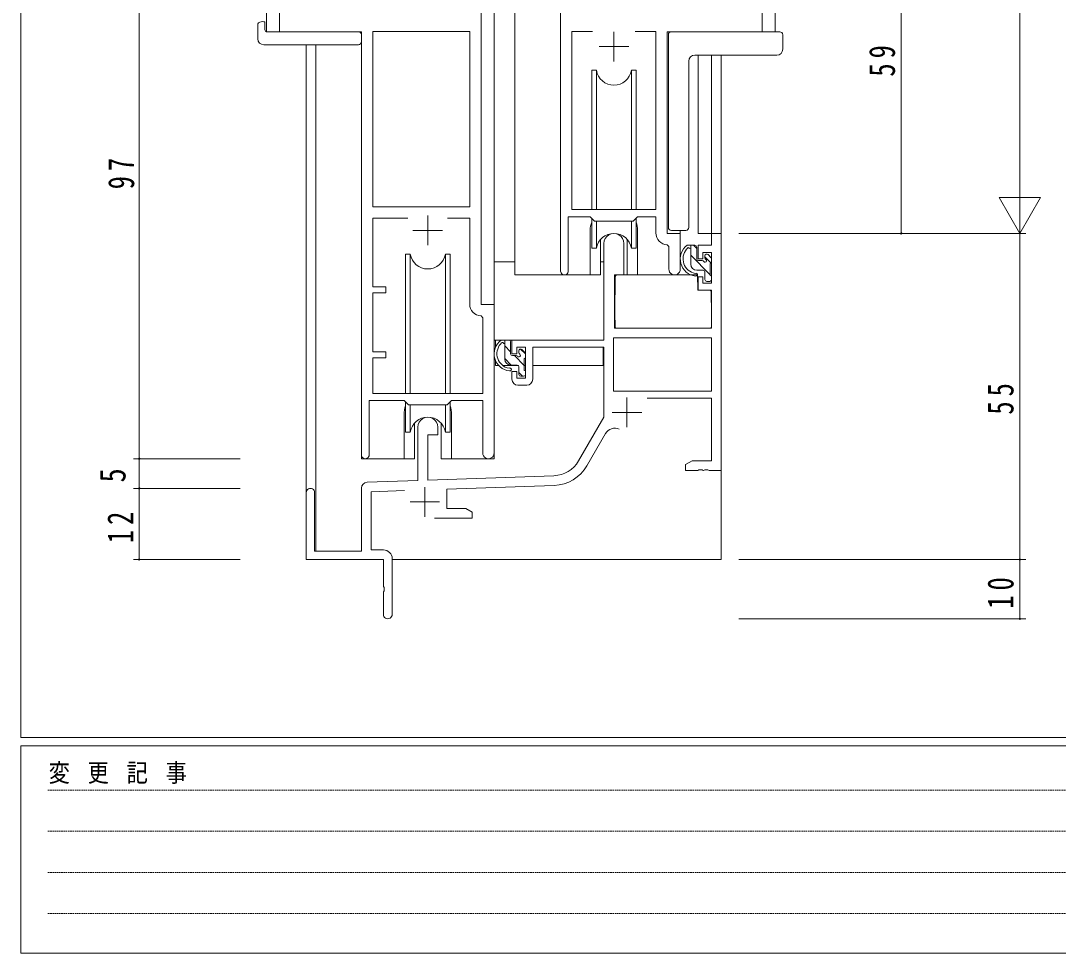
# Model space of a CAD drawing. Units: millimetres on the paper. Extents: x -397 to 397, y -282 to 282.
# Drawn here: x -393.9 to -218.8, y -282.1 to -124.8 of the extents above; entities that cross this region are included whole.
import ezdxf
from ezdxf.enums import TextEntityAlignment as Align

# ---------------------------------------------------------------- set-up
doc = ezdxf.new("R2010")
doc.units = ezdxf.units.MM
doc.linetypes.add('USER1', pattern=[0.375, 0.25, -0.125])
for name, color, linetype, lineweight in [('0-1_YKK_ZWAK', 7, 'Continuous', 18), ('0-3_YKK_11', 7, 'Continuous', 18), ('0-4_YKK_12', 2, 'Continuous', 18), ('0-5_YKK_13', 4, 'Continuous', 18), ('0-6_YKK_D', 6, 'Continuous', 18)]:
    doc.layers.add(name, color=color, linetype=linetype, lineweight=lineweight)
doc.styles.add('ＭＳ ゴシック', font='')
doc.styles.get('ＭＳ ゴシック').set_extended_font_data('MS Gothic')

msp = doc.modelspace()

# ---------------------------------------------------------------- linework, layer by layer
at = {"layer": '0-1_YKK_ZWAK'}
for p, q in [((-393.908, -245.688), (-393.908, 279.312)), ((376.092, -245.688), (-393.908, -245.688)), ((-393.908, -282.088), (-393.908, -247.088)), ((338.292, -247.088), (-393.908, -247.088)), ((-393.908, -282.088), (338.292, -282.088))]:
    msp.add_line(p, q, dxfattribs=at)
at = {"layer": '0-1_YKK_ZWAK', "linetype": 'USER1'}
for p, q in [((-389.31, -254.6), (-141.117, -254.6)), ((-389.31, -261.529), (-141.117, -261.529)), ((-389.31, -268.457), (-141.117, -268.457)), ((-389.31, -275.386), (-141.117, -275.386))]:
    msp.add_line(p, q, dxfattribs=at)
at = {"layer": '0-3_YKK_11'}
for p, q in [((-350.221, -101.688), (-350.221, -126.688)), ((-316.221, -172.688), (-316.221, -101.688)), ((-302.821, -167.038), (-302.821, -101.688)), ((-268.821, -101.688), (-268.821, -126.688)), ((-350.221, -126.688), (-336.421, -126.688)), ((-336.421, -126.688), (-336.421, -198.038)), ((-334.491, -126.618), (-334.491, -156.188)), ((-318.151, -126.618), (-334.491, -126.618)), ((-318.151, -156.188), (-318.151, -126.618)), ((-318.151, -156.188), (-318.151, -126.618)), ((-300.891, -126.618), (-297.408, -126.618)), ((-300.891, -156.688), (-300.891, -126.618)), ((-293.821, -126.688), (-293.821, -131.688)), ((-290.234, -126.618), (-286.751, -126.618)), ((-290.234, -126.618), (-286.751, -126.618)), ((-286.751, -126.618), (-286.751, -156.688)), ((-268.821, -126.688), (-284.821, -126.688)), ((-284.821, -126.688), (-284.821, -160.688)), ((-296.321, -129.188), (-291.321, -129.188)), ((-334.491, -156.188), (-318.151, -156.188)), ((-286.751, -156.688), (-300.891, -156.688)), ((-328.571, -158.118), (-334.491, -158.118)), ((-328.571, -158.118), (-334.491, -158.118)), ((-334.491, -158.118), (-334.491, -169.688)), ((-325.221, -157.688), (-325.221, -162.688)), ((-318.151, -158.118), (-321.87, -158.118)), ((-318.151, -172.618), (-318.151, -158.118)), ((-297.821, -157.888), (-301.521, -157.888)), ((-301.521, -157.888), (-301.521, -167.038)), ((-286.751, -160.618), (-286.751, -157.888)), ((-327.721, -160.188), (-322.721, -160.188)), ((-284.821, -160.688), (-282.621, -160.688)), ((-282.621, -160.688), (-282.621, -166.723)), ((-277.351, -162.688), (-277.351, -160.688)), ((-277.351, -160.688), (-275.721, -160.688)), ((-275.721, -160.688), (-275.721, -200.688)), ((-295.521, -178.688), (-295.521, -162.388)), ((-293.721, -167.688), (-293.721, -176.688)), ((-334.491, -170.688), (-334.491, -180.688)), ((-277.351, -176.688), (-277.351, -170.288)), ((-314.021, -172.688), (-316.221, -172.688)), ((-314.021, -197.723), (-314.021, -172.688)), ((-315.951, -174.916), (-316.238, -174.616)), ((-315.951, -187.688), (-315.951, -174.916)), ((-293.721, -176.688), (-277.351, -176.688)), ((-277.351, -178.318), (-293.891, -178.318)), ((-277.351, -178.318), (-293.891, -178.318)), ((-293.891, -178.318), (-293.891, -187.288)), ((-277.351, -187.288), (-277.351, -178.318)), ((-311.021, -178.688), (-295.521, -178.688)), ((-308.721, -185.088), (-308.721, -179.888)), ((-295.521, -179.888), (-307.521, -179.888)), ((-307.521, -179.888), (-307.521, -185.288)), ((-295.521, -191.688), (-295.521, -179.888)), ((-334.491, -181.688), (-334.491, -187.688)), ((-311.021, -183.988), (-310.221, -183.988)), ((-311.021, -185.288), (-311.021, -183.988)), ((-310.221, -183.988), (-310.221, -185.088)), ((-310.221, -185.088), (-308.721, -185.088)), ((-308.521, -186.288), (-310.021, -186.288)), ((-293.891, -187.288), (-277.351, -187.288)), ((-335.121, -198.038), (-335.121, -188.888)), ((-334.491, -187.688), (-315.951, -187.688)), ((-321.951, -189.618), (-321.221, -188.888)), ((-321.221, -188.888), (-315.951, -188.888)), ((-315.951, -188.888), (-315.951, -197.723)), ((-291.621, -188.388), (-291.621, -193.388)), ((-277.351, -188.488), (-288.222, -188.488)), ((-277.351, -199.058), (-277.351, -188.488)), ((-328.491, -189.618), (-321.951, -189.618)), ((-299.775, -199.056), (-295.521, -191.688)), ((-294.121, -190.888), (-289.121, -190.888)), ((-326.921, -202.356), (-326.921, -193.388)), ((-325.221, -194.688), (-325.221, -202.297)), ((-295.227, -194.439), (-298.363, -199.871)), ((-275.721, -200.688), (-277.762, -200.688)), ((-335.456, -202.654), (-326.921, -202.356)), ((-325.221, -202.297), (-303.93, -201.553)), ((-345.721, -215.688), (-345.721, -204.388)), ((-344.321, -204.388), (-344.321, -214.288)), ((-336.421, -214.288), (-336.421, -203.653)), ((-329.153, -204.065), (-334.791, -204.262)), ((-334.791, -204.262), (-334.791, -214.058)), ((-325.721, -203.488), (-325.721, -208.488)), ((-303.874, -203.182), (-322.021, -203.816)), ((-322.021, -203.816), (-322.021, -207.058)), ((-328.221, -205.988), (-323.221, -205.988)), ((-322.021, -207.058), (-318.812, -207.058)), ((-317.721, -208.688), (-324.071, -208.688)), ((-344.321, -214.288), (-336.421, -214.288)), ((-334.791, -214.058), (-332.721, -214.058)), ((-332.721, -215.688), (-345.721, -215.688)), ((-331.221, -215.558), (-331.221, -224.938)), ((-332.721, -224.938), (-332.721, -221.146))]:
    msp.add_line(p, q, dxfattribs=at)
for points in [[(-286.751, -157.888), (-289.821, -157.888), (-290.551, -158.618), (-297.091, -158.618), (-297.821, -157.888)], [(-292.121, -162.388), (-292.121, -167.688), (-293.721, -167.688)], [(-284.551, -166.723), (-284.551, -162.916), (-284.838, -162.616)], [(-277.351, -170.288), (-279.621, -170.288), (-279.621, -167.988), (-278.821, -167.988), (-278.821, -169.088), (-277.351, -169.088), (-277.351, -163.888), (-278.821, -163.888), (-278.821, -164.988), (-279.621, -164.988), (-279.621, -162.688), (-277.351, -162.688)], [(-334.491, -169.688), (-332.321, -169.688), (-332.321, -170.688), (-334.491, -170.688)], [(-308.721, -179.888), (-310.221, -179.888), (-310.221, -180.988), (-311.021, -180.988), (-311.021, -178.688)], [(-334.491, -180.688), (-332.321, -180.688), (-332.321, -181.688), (-334.491, -181.688)], [(-335.121, -188.888), (-329.221, -188.888), (-328.491, -189.618)], [(-323.521, -193.388), (-323.521, -194.688), (-325.221, -194.688)], [(-281.721, -199.688), (-280.629, -199.058), (-277.351, -199.058)], [(-277.762, -200.688), (-277.946, -200.568), (-278.496, -200.568), (-278.679, -200.688), (-278.762, -200.688), (-278.946, -200.568), (-279.496, -200.568), (-279.679, -200.688), (-281.721, -200.688), (-281.721, -199.688)], [(-318.812, -207.058), (-317.721, -207.688), (-317.721, -208.688)], [(-332.721, -221.146), (-332.601, -220.963), (-332.601, -220.413), (-332.721, -220.229), (-332.721, -215.688)]]:
    msp.add_lwpolyline(points, dxfattribs=at)
for centre, radius, start, end in [((-293.821, -162.388), 1.7, 359.99999, 180.00001), ((-284.751, -160.618), 2, 180, 267.50807), ((-302.171, -167.038), 0.65, 179.99999, 0.00001), ((-283.586, -166.723), 0.965, 179.99999, 0.00001), ((-316.151, -172.618), 2, 180, 267.50807), ((-310.021, -185.288), 1, 180.00001, 269.99999), ((-308.521, -185.288), 1, 270.00001, 359.99999), ((-325.221, -193.388), 1.7, 359.99999, 180.00001), ((-293.668, -195.339), 1.8, 65.29866, 149.99999), ((-314.986, -197.723), 0.965, 179.99999, 0.00001), ((-335.771, -198.038), 0.65, 179.99999, 0.00001), ((-304.105, -196.556), 5, 272, 330), ((-304.105, -196.556), 6.63, 272, 330), ((-335.421, -203.653), 1, 91.99998, 180), ((-345.021, -204.388), 0.7, 359.99999, 180.00001), ((-332.721, -215.558), 1.5, 0.00001, 89.99999), ((-331.971, -224.938), 0.75, 179.99999, 0.00001)]:
    msp.add_arc(centre, radius, start, end, dxfattribs=at)
at = {"layer": '0-4_YKK_12'}
for p, q in [((-352.421, 13.812), (-352.421, -126.688)), ((-314.021, 13.812), (-314.021, -198.688)), ((-310.52, 13.812), (-310.52, -167.688)), ((-266.621, 13.812), (-266.621, -126.688)), ((-349.921, -126.688), (-352.421, -126.688)), ((-336.421, -198.688), (-336.421, -126.988)), ((-269.121, -126.688), (-266.621, -126.688)), ((-345.721, -128.875), (-345.721, -204.388)), ((-344.091, -128.875), (-344.091, -214.288)), ((-279.621, -130.634), (-279.621, -160.688)), ((-277.351, -130.634), (-277.351, -160.688)), ((-275.721, -130.634), (-275.721, -160.688)), ((-297.821, -160.188), (-297.821, -167.688)), ((-289.821, -160.188), (-289.821, -167.688)), ((-282.621, -160.988), (-282.621, -160.188)), ((-277.051, -160.688), (-279.621, -160.688)), ((-297.821, -167.688), (-310.52, -167.688)), ((-283.593, -167.688), (-289.821, -167.688)), ((-329.221, -191.188), (-329.221, -198.688)), ((-321.221, -191.188), (-321.221, -198.688)), ((-329.221, -198.688), (-336.421, -198.688)), ((-314.021, -198.688), (-321.221, -198.688)), ((-275.721, -200.188), (-275.721, -215.688)), ((-331.221, -215.688), (-275.721, -215.688))]:
    msp.add_line(p, q, dxfattribs=at)
for centre, start, end in [((-293.821, -160.188), 159.63586, 180), ((-293.821, -160.188), 0, 20.36414), ((-325.221, -191.188), 159.63586, 180), ((-325.221, -191.188), 0, 20.36414)]:
    msp.add_arc(centre, 4, start, end, dxfattribs=at)
at = {"layer": '0-5_YKK_13'}
for p, q in [((-353.908, -127.875), (-353.908, -125.5)), ((-352.721, -126.388), (-352.721, -125.496)), ((-352.421, -126.688), (-336.921, -126.688)), ((-336.421, -127.188), (-336.421, -127.875)), ((-284.621, -159.688), (-284.621, -127.188)), ((-284.121, -126.688), (-266.321, -126.688)), ((-266.321, -126.688), (-265.821, -126.688)), ((-352.908, -128.875), (-336.921, -128.875)), ((-336.421, -127.875), (-336.421, -128.375)), ((-280.177, -130.633), (-280.18, -130.631)), ((-280.18, -130.634), (-266.321, -130.634)), ((-281.174, -159.688), (-281.174, -131.631)), ((-296.779, -133.188), (-297.571, -133.188)), ((-297.571, -133.188), (-297.571, -156.688)), ((-296.779, -156.688), (-296.779, -133.188)), ((-290.071, -133.188), (-290.863, -133.188)), ((-290.863, -156.688), (-290.863, -133.188)), ((-290.071, -156.688), (-290.071, -133.188)), ((-297.571, -158.138), (-297.571, -163.188)), ((-296.779, -163.188), (-296.779, -158.618)), ((-290.863, -163.188), (-290.863, -158.618)), ((-290.071, -163.188), (-290.071, -158.138)), ((-281.674, -160.188), (-284.121, -160.188)), ((-281.674, -160.188), (-281.675, -160.188)), ((-280.151, -162.688), (-281.451, -162.688)), ((-280.851, -165.888), (-280.851, -162.688)), ((-279.851, -163.252), (-280.415, -162.688)), ((-328.179, -164.188), (-328.971, -164.188)), ((-328.971, -164.188), (-328.971, -187.688)), ((-328.179, -187.688), (-328.179, -164.188)), ((-321.471, -164.188), (-322.263, -164.188)), ((-322.263, -187.688), (-322.263, -164.188)), ((-321.471, -187.688), (-321.471, -164.188)), ((-297.571, -163.188), (-296.779, -163.188)), ((-290.863, -163.188), (-290.071, -163.188)), ((-277.551, -167.673), (-280.851, -164.373)), ((-279.851, -164.988), (-279.851, -162.988)), ((-278.451, -164.488), (-278.451, -164.827)), ((-277.439, -164.776), (-277.939, -164.276)), ((-310.52, -165.488), (-314.016, -165.488)), ((-314.016, -178.688), (-314.016, -165.488)), ((-296.071, -165.488), (-295.521, -165.488)), ((-278.912, -165.288), (-279.551, -165.288)), ((-277.393, -165.71), (-278.451, -164.652)), ((-277.551, -167.788), (-277.551, -165.788)), ((-277.351, -165.588), (-277.351, -164.988)), ((-293.597, -167.985), (-293.651, -174.188)), ((-279.719, -167.688), (-293.297, -167.688)), ((-278.751, -166.888), (-279.851, -166.888)), ((-278.451, -167.188), (-278.451, -168.488)), ((-277.351, -168.488), (-277.351, -167.988)), ((-278.151, -168.788), (-277.651, -168.788)), ((-293.616, -170.188), (-293.721, -170.188)), ((-277.351, -174.188), (-277.382, -170.585)), ((-293.651, -174.188), (-293.631, -176.39)), ((-277.37, -176.39), (-277.351, -174.188)), ((-293.721, -175.118), (-293.642, -175.196)), ((-293.331, -176.688), (-277.67, -176.688)), ((-295.821, -178.688), (-314.016, -178.688)), ((-313.816, -178.688), (-313.816, -179.939)), ((-311.551, -178.688), (-312.851, -178.688)), ((-312.251, -181.888), (-312.251, -178.688)), ((-311.251, -180.642), (-312.251, -179.642)), ((-311.251, -180.988), (-311.251, -178.988)), ((-308.751, -181.021), (-309.582, -180.189)), ((-308.839, -180.776), (-309.339, -180.276)), ((-295.616, -179.968), (-295.616, -182.988)), ((-311.127, -182.888), (-312.251, -181.764)), ((-310.312, -181.288), (-310.951, -181.288)), ((-308.951, -182.942), (-310.605, -181.288)), ((-309.851, -180.488), (-309.851, -180.827)), ((-308.951, -183.788), (-308.951, -181.788)), ((-308.751, -181.588), (-308.751, -180.988)), ((-313.816, -182.078), (-313.816, -182.988)), ((-313.816, -182.988), (-313.236, -182.988)), ((-312.539, -182.988), (-309.927, -182.988)), ((-310.151, -182.888), (-311.251, -182.888)), ((-309.851, -183.188), (-309.851, -184.488)), ((-308.951, -182.988), (-308.721, -182.988)), ((-295.616, -182.988), (-307.521, -182.988)), ((-309.227, -184.788), (-309.851, -184.164)), ((-309.551, -184.788), (-309.051, -184.788)), ((-308.751, -184.488), (-308.751, -183.988)), ((-328.971, -189.138), (-328.971, -194.188)), ((-322.263, -194.188), (-322.263, -189.618)), ((-321.471, -194.188), (-321.471, -189.138)), ((-321.471, -194.188), (-321.471, -189.138)), ((-327.471, -192.703), (-327.471, -198.688)), ((-322.971, -198.688), (-322.971, -192.703)), ((-322.263, -194.188), (-321.471, -194.188)), ((-329.221, -198.688), (-327.471, -198.688)), ((-322.971, -198.688), (-321.221, -198.688))]:
    msp.add_line(p, q, dxfattribs=at)
for points in [[(-352.908, -124.996), (-352.721, -124.996), (-352.721, -125.496)], [(-265.321, -127.188), (-265.321, -128.507), (-265.321, -129.634)], [(-296.071, -161.703), (-296.071, -167.688), (-297.821, -167.688)], [(-289.821, -167.688), (-291.571, -167.688), (-291.571, -161.703)], [(-279.719, -167.688), (-279.651, -170.288), (-277.682, -170.288)], [(-328.971, -194.188), (-328.179, -194.188), (-328.179, -189.618)]]:
    msp.add_lwpolyline(points, dxfattribs=at)
for centre, radius, start, end in [((-353.444, -125.484), 0.462, 136.9505, 182.04653), ((-353.138, -126.126), 1.153, 78.49471, 123.87699), ((-352.421, -126.388), 0.3, 180, 270), ((-336.921, -127.188), 0.5, 0, 90), ((-284.121, -127.188), 0.5, 90, 180), ((-265.821, -127.188), 0.5, 0, 90), ((-352.908, -127.875), 1, 180, 269.99494), ((-336.921, -128.375), 0.5, 269.9989, 0), ((-280.174, -131.634), 1.002, 90.18214, 179.82), ((-266.321, -129.634), 1, 270, 0), ((-293.821, -132.688), 3, 189.59799, 350.40583), ((-293.821, -163.688), 3, 9.59417, 170.40661), ((-284.121, -159.688), 0.5, 180, 270), ((-281.674, -159.688), 0.5, 270, 0), ((-279.736, -165.009), 2.885, 126.45193, 263.90389), ((-280.151, -162.988), 0.3, 0, 90), ((-325.221, -163.688), 3, 189.59799, 350.40583), ((-279.651, -164.975), 2.504, 139.45806, 259.25217), ((-281.711, -163.092), 0.3, 301.6219, 336.95039), ((-281.251, -163.288), 0.2, 36.8699, 156.95039), ((-280.851, -162.988), 0.3, 216.8699, 270), ((-278.151, -164.488), 0.3, 45, 180), ((-279.851, -165.888), 1, 180, 270), ((-279.551, -164.988), 0.3, 180, 270), ((-278.912, -165.588), 0.3, 33.05573, 90), ((-278.451, -165.288), 0.25, 213.05573, 56.94427), ((-278.151, -164.827), 0.3, 180, 236.94427), ((-277.551, -165.588), 0.2, 270, 0), ((-277.651, -164.988), 0.3, 0, 45), ((-293.297, -167.988), 0.3, 90, 179.5), ((-279.972, -167.638), 0.25, 253.6388, 125.58162), ((-278.751, -167.188), 0.3, 0, 90), ((-277.551, -167.988), 0.2, 0, 90), ((-278.151, -168.488), 0.3, 180, 270), ((-277.651, -168.488), 0.3, 270, 0), ((-277.682, -170.588), 0.3, 0.5, 90), ((-293.331, -176.388), 0.3, 180.5, 270), ((-277.67, -176.388), 0.3, 270, 359.5), ((-311.136, -181.009), 2.885, 126.45193, 263.90389), ((-311.051, -180.975), 2.504, 139.45806, 259.25217), ((-313.111, -179.092), 0.3, 301.6219, 336.95039), ((-312.651, -179.288), 0.2, 36.8699, 156.95039), ((-312.251, -178.988), 0.3, 216.8699, 270), ((-311.551, -178.988), 0.3, 0, 90), ((-309.551, -180.488), 0.3, 45, 180), ((-311.251, -181.888), 1, 180, 270), ((-310.951, -180.988), 0.3, 180, 270), ((-310.312, -181.588), 0.3, 33.05573, 90), ((-309.851, -181.288), 0.25, 213.05573, 56.94427), ((-309.551, -180.827), 0.3, 180, 236.94427), ((-308.951, -181.588), 0.2, 270, 0), ((-309.051, -180.988), 0.3, 0, 45), ((-311.372, -183.638), 0.25, 253.6388, 125.58162), ((-310.151, -183.188), 0.3, 0, 90), ((-308.951, -183.988), 0.2, 0, 90), ((-309.551, -184.488), 0.3, 180, 270), ((-309.051, -184.488), 0.3, 270, 0), ((-325.221, -194.688), 3, 9.59417, 170.40661)]:
    msp.add_arc(centre, radius, start, end, dxfattribs=at)
at = {"layer": '0-6_YKK_D'}
for p, q in [((-225.321, 182.312), (-225.321, -153.688)), ((-373.908, -198.688), (-373.908, -101.688)), ((-245.321, -160.688), (-245.321, -101.688)), ((-225.321, -160.688), (-225.321, -148.563)), ((-221.821, -154.625), (-228.821, -154.625)), ((-225.321, -160.688), (-228.821, -154.625)), ((-225.321, -160.688), (-221.821, -154.625)), ((-272.721, -160.688), (-224.321, -160.688)), ((-272.721, -160.688), (-224.321, -160.688)), ((-262.321, -160.688), (-244.321, -160.688)), ((-225.321, -160.688), (-225.321, -215.688)), ((-356.908, -198.688), (-374.908, -198.688)), ((-356.908, -198.688), (-374.908, -198.688)), ((-373.908, -203.688), (-373.908, -198.688)), ((-356.908, -203.688), (-374.908, -203.688)), ((-356.908, -203.688), (-374.908, -203.688)), ((-373.908, -203.688), (-373.908, -215.688)), ((-356.908, -215.688), (-374.908, -215.688)), ((-272.721, -215.688), (-224.321, -215.688)), ((-272.721, -215.688), (-224.321, -215.688)), ((-225.321, -215.688), (-225.321, -225.688)), ((-272.721, -225.688), (-224.321, -225.688))]:
    msp.add_line(p, q, dxfattribs=at)
for centre, start, end in [((-245.321, -160.688), 90, 270), ((-245.321, -160.688), 270, 90), ((-373.908, -198.688), 90, 270), ((-373.908, -198.688), 90, 270), ((-373.908, -198.688), 270, 90), ((-373.908, -198.688), 270, 90), ((-373.908, -203.688), 90, 270), ((-373.908, -203.688), 90, 270), ((-373.908, -203.688), 270, 90), ((-373.908, -203.688), 270, 90), ((-373.908, -215.688), 90, 270), ((-373.908, -215.688), 270, 90), ((-225.321, -215.688), 90, 270), ((-225.321, -215.688), 90, 270), ((-225.321, -215.688), 270, 90), ((-225.321, -215.688), 270, 90), ((-225.321, -225.688), 90, 270), ((-225.321, -225.688), 270, 90)]:
    msp.add_arc(centre, 0.106, start, end, dxfattribs=at)

# ---------------------------------------------------------------- texts
at = {"layer": '0-1_YKK_ZWAK', "insert": (-389.194, -253.534), "char_height": 3.079, "attachment_point": 7, "style": 'ＭＳ ゴシック'}
msp.add_mtext('\\T1.23;\\W0.85;変\\~更\\~記\\~事', dxfattribs=at)
at = {"layer": '0-6_YKK_D', "color": 7, "style": 'ＭＳ ゴシック', "width": 0.8}
msp.add_text('5', height=4.399, rotation=90, dxfattribs=at).set_placement((-374.908, -202.698), align=Align.BOTTOM_LEFT)
at = {"layer": '0-6_YKK_D', "color": 7, "char_height": 4.399, "attachment_point": 7, "rotation": 90, "style": 'ＭＳ ゴシック'}
for s, insert in [('\\T1.37;\\W0.75;59', (-246.321, -134.258)), ('\\T1.37;\\W0.75;97', (-374.708, -153.258)), ('\\T1.37;\\W0.75;55', (-226.321, -191.258)), ('\\T1.37;\\W0.75;12', (-374.908, -212.94)), ('\\T1.37;\\W0.75;10', (-226.321, -223.989))]:
    msp.add_mtext(s, dxfattribs=dict(at, insert=insert))

doc.saveas('drawing.dxf')
